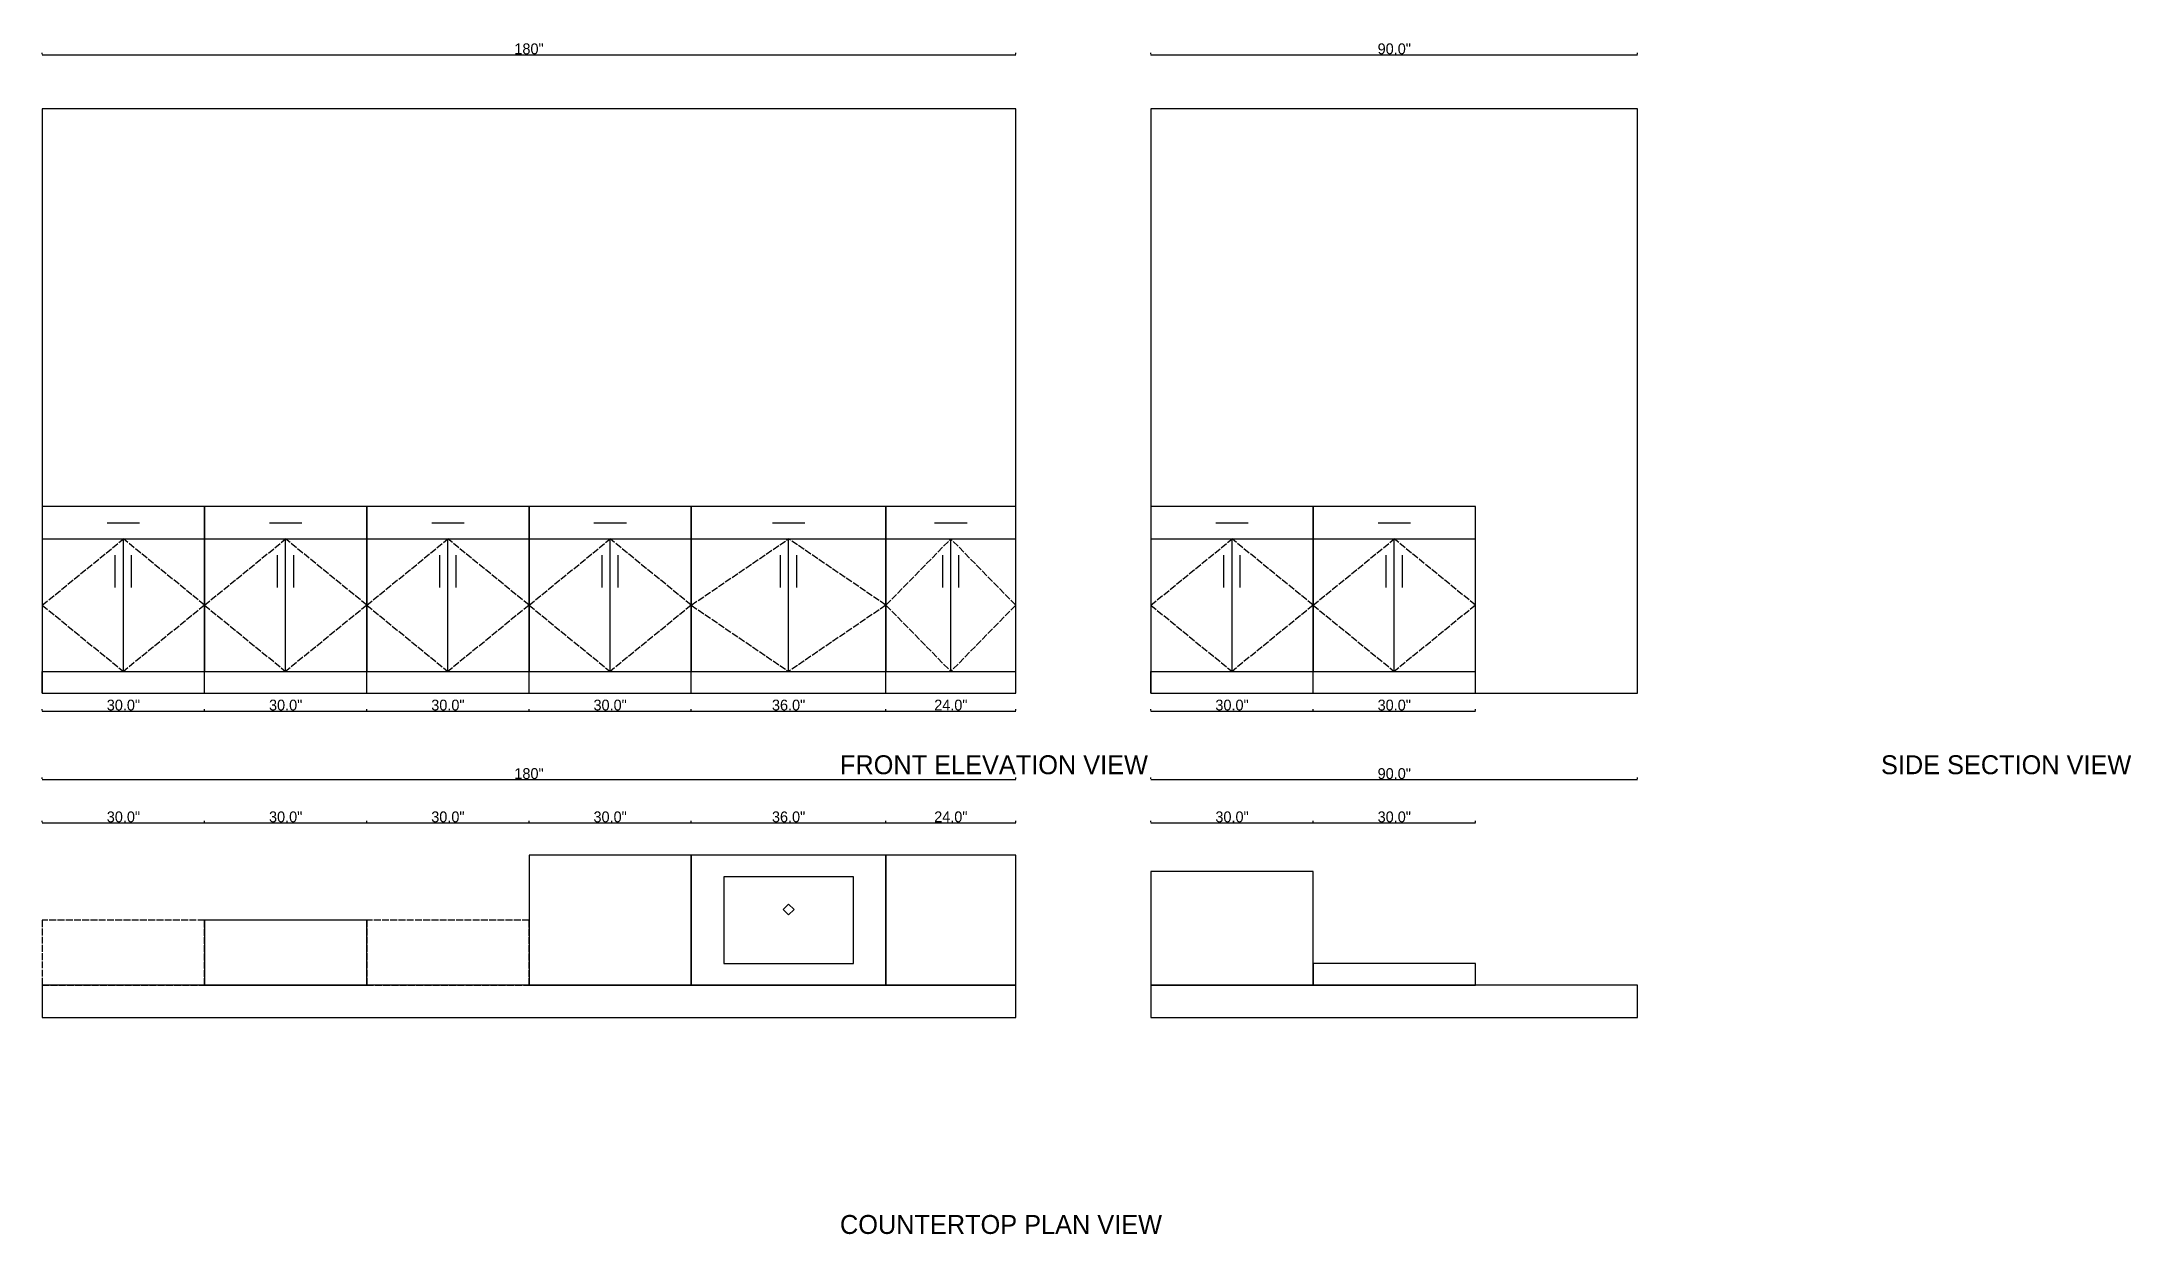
# Model space of a CAD drawing. Header units: metres. Extents: x 0 to 386, y -40 to 180.
import ezdxf

# ---------------------------------------------------------------- set-up
doc = ezdxf.new("R2010")
doc.units = ezdxf.units.M
doc.linetypes.add('DASHED', pattern=[1.524, 1.27, -0.254])
for name, color, linetype in [('APPLIANCES', 7, 'Continuous'), ('CABINETS_BASE', 4, 'Continuous'), ('CABINETS_UPPER', 2, 'Continuous'), ('DIMENSIONS', 8, 'Continuous'), ('HANDLES', 7, 'Continuous'), ('SWING', 8, 'Continuous'), ('TEXT', 7, 'Continuous'), ('WALLS', 7, 'Continuous')]:
    doc.layers.add(name, color=color, linetype=linetype)
doc.styles.add('OpenSansCondensed-Light', font='OpenSansCondensed-Light.ttf')
doc.dimstyles.new('EZDXF', dxfattribs={"dimtxt": 0.25, "dimasz": 0.175, "dimexe": 0.375, "dimexo": 0.125, "dimgap": 0.1, "dimtad": 1, "dimlfac": 100, "dimzin": 12, "dimdsep": 46, "dimtxsty": 'OpenSansCondensed-Light', "dimblk": 'ARCHTICK', "dimcen": 2.5, "dimazin": 3, "dimtfac": 0.5, "dimtmove": 2, "dimatfit": 3})

# ---------------------------------------------------------------- blocks, each defined once
blk = doc.blocks.new('_ARCHTICK')
at = {"color": 0, "linetype": 'BYBLOCK', "const_width": 0.15}
blk.add_lwpolyline([(-0.5, -0.5), (0.5, 0.5)], dxfattribs=at)

msp = doc.modelspace()

# ---------------------------------------------------------------- linework, layer by layer
at = {"layer": 'APPLIANCES', "linetype": 'CONTINUOUS'}
for p, q in [((150, 26), (126, 26)), ((126, 26), (126, 10)), ((150, 10), (150, 26)), ((137, 20), (138, 21)), ((138, 19), (137, 20)), ((138, 21), (139, 20)), ((139, 20), (138, 19)), ((126, 10), (150, 10))]:
    msp.add_line(p, q, dxfattribs=at)
at = {"layer": 'CABINETS_BASE', "linetype": 'CONTINUOUS'}
for p, q in [((30, 94.5), (0, 94.5)), ((0, 94.5), (0, 64)), ((30, 64), (30, 94.5)), ((60, 94.5), (30, 94.5)), ((30, 94.5), (30, 64)), ((60, 64), (60, 94.5)), ((90, 94.5), (60, 94.5)), ((60, 94.5), (60, 64)), ((90, 64), (90, 94.5)), ((120, 94.5), (90, 94.5)), ((90, 94.5), (90, 64)), ((120, 64), (120, 94.5)), ((156, 94.5), (120, 94.5)), ((120, 94.5), (120, 64)), ((156, 64), (156, 94.5)), ((180, 94.5), (156, 94.5)), ((156, 94.5), (156, 64)), ((180, 64), (180, 94.5)), ((235, 94.5), (205, 94.5)), ((205, 94.5), (205, 64)), ((235, 64), (235, 94.5)), ((265, 94.5), (235, 94.5)), ((235, 94.5), (235, 64)), ((265, 64), (265, 94.5)), ((0, 88.5), (30, 88.5)), ((15, 64), (15, 88.5)), ((30, 88.5), (60, 88.5)), ((45, 64), (45, 88.5)), ((60, 88.5), (90, 88.5)), ((75, 64), (75, 88.5)), ((90, 88.5), (120, 88.5)), ((105, 64), (105, 88.5)), ((120, 88.5), (156, 88.5)), ((138, 64), (138, 88.5)), ((156, 88.5), (180, 88.5)), ((168, 64), (168, 88.5)), ((205, 88.5), (235, 88.5)), ((220, 64), (220, 88.5)), ((235, 88.5), (265, 88.5)), ((250, 64), (250, 88.5)), ((0, 60), (0, 64)), ((0, 64), (30, 64)), ((30, 60), (30, 64)), ((30, 60), (30, 64)), ((30, 64), (60, 64)), ((60, 60), (60, 64)), ((60, 60), (60, 64)), ((60, 64), (90, 64)), ((90, 60), (90, 64)), ((90, 60), (90, 64)), ((90, 64), (120, 64)), ((120, 60), (120, 64)), ((120, 60), (120, 64)), ((120, 64), (156, 64)), ((156, 60), (156, 64)), ((156, 60), (156, 64)), ((156, 64), (180, 64)), ((180, 60), (180, 64)), ((205, 60), (205, 64)), ((205, 64), (235, 64)), ((235, 60), (235, 64)), ((235, 60), (235, 64)), ((235, 64), (265, 64)), ((265, 60), (265, 64)), ((120, 30), (90, 30)), ((90, 30), (90, 6)), ((120, 6), (120, 30)), ((156, 30), (120, 30)), ((120, 30), (120, 6)), ((156, 6), (156, 30)), ((180, 30), (156, 30)), ((156, 30), (156, 6)), ((180, 6), (180, 30)), ((235, 27), (205, 27)), ((205, 27), (205, 6)), ((235, 6), (235, 27)), ((60, 18), (30, 18)), ((30, 18), (30, 6)), ((60, 6), (60, 18)), ((265, 10), (235, 10)), ((235, 10), (235, 6)), ((265, 6), (265, 10)), ((30, 6), (60, 6)), ((90, 6), (120, 6)), ((120, 6), (156, 6)), ((156, 6), (180, 6)), ((205, 6), (235, 6)), ((235, 6), (265, 6))]:
    msp.add_line(p, q, dxfattribs=at)
at = {"layer": 'CABINETS_UPPER', "linetype": 'DASHED'}
for p, q in [((30, 18), (0, 18)), ((0, 18), (0, 6)), ((30, 6), (30, 18)), ((90, 18), (60, 18)), ((60, 18), (60, 6)), ((90, 6), (90, 18)), ((0, 6), (30, 6)), ((60, 6), (90, 6))]:
    msp.add_line(p, q, dxfattribs=at)
at = {"layer": 'HANDLES', "linetype": 'CONTINUOUS'}
for p, q in [((12, 91.5), (18, 91.5)), ((42, 91.5), (48, 91.5)), ((72, 91.5), (78, 91.5)), ((102, 91.5), (108, 91.5)), ((135, 91.5), (141, 91.5)), ((165, 91.5), (171, 91.5)), ((217, 91.5), (223, 91.5)), ((247, 91.5), (253, 91.5)), ((13.5, 79.5), (13.5, 85.5)), ((16.5, 79.5), (16.5, 85.5)), ((43.5, 79.5), (43.5, 85.5)), ((46.5, 79.5), (46.5, 85.5)), ((73.5, 79.5), (73.5, 85.5)), ((76.5, 79.5), (76.5, 85.5)), ((103.5, 79.5), (103.5, 85.5)), ((106.5, 79.5), (106.5, 85.5)), ((136.5, 79.5), (136.5, 85.5)), ((139.5, 79.5), (139.5, 85.5)), ((166.5, 79.5), (166.5, 85.5)), ((169.5, 79.5), (169.5, 85.5)), ((218.5, 79.5), (218.5, 85.5)), ((221.5, 79.5), (221.5, 85.5)), ((248.5, 79.5), (248.5, 85.5)), ((251.5, 79.5), (251.5, 85.5))]:
    msp.add_line(p, q, dxfattribs=at)
at = {"layer": 'SWING', "linetype": 'DASHED'}
for p, q in [((0, 76.25), (15, 88.5)), ((30, 76.25), (15, 88.5)), ((30, 76.25), (45, 88.5)), ((60, 76.25), (45, 88.5)), ((60, 76.25), (75, 88.5)), ((90, 76.25), (75, 88.5)), ((90, 76.25), (105, 88.5)), ((120, 76.25), (105, 88.5)), ((120, 76.25), (138, 88.5)), ((156, 76.25), (138, 88.5)), ((156, 76.25), (168, 88.5)), ((180, 76.25), (168, 88.5)), ((205, 76.25), (220, 88.5)), ((235, 76.25), (220, 88.5)), ((235, 76.25), (250, 88.5)), ((265, 76.25), (250, 88.5)), ((0, 76.25), (15, 64)), ((30, 76.25), (15, 64)), ((30, 76.25), (45, 64)), ((60, 76.25), (45, 64)), ((60, 76.25), (75, 64)), ((90, 76.25), (75, 64)), ((90, 76.25), (105, 64)), ((120, 76.25), (105, 64)), ((120, 76.25), (138, 64)), ((156, 76.25), (138, 64)), ((156, 76.25), (168, 64)), ((180, 76.25), (168, 64)), ((205, 76.25), (220, 64)), ((235, 76.25), (220, 64)), ((235, 76.25), (250, 64)), ((265, 76.25), (250, 64))]:
    msp.add_line(p, q, dxfattribs=at)
at = {"layer": 'WALLS', "linetype": 'CONTINUOUS'}
for p, q in [((180, 168), (0, 168)), ((0, 168), (0, 60)), ((180, 60), (180, 168)), ((295, 168), (205, 168)), ((205, 168), (205, 60)), ((295, 60), (295, 168)), ((0, 60), (180, 60)), ((205, 60), (295, 60)), ((180, 6), (0, 6)), ((0, 6), (0, 0)), ((180, 0), (180, 6)), ((295, 6), (205, 6)), ((205, 6), (205, 0)), ((295, 0), (295, 6)), ((0, 0), (180, 0)), ((205, 0), (295, 0))]:
    msp.add_line(p, q, dxfattribs=at)

# ---------------------------------------------------------------- texts
at = {"layer": 'TEXT'}
for s, p in [('FRONT ELEVATION VIEW', (147.5, 45)), ('SIDE SECTION VIEW', (340, 45)), ('COUNTERTOP PLAN VIEW', (147.5, -40))]:
    msp.add_text(s, height=3.5, dxfattribs=at).set_placement(p)

# ---------------------------------------------------------------- dimensions: what is measured, and where the dimension line sits
at = {"layer": 'DIMENSIONS'}
for base, p1, p2, text in [((0, 178), (0, 178), (180, 178), '180"'), ((205, 178), (205, 178), (295, 178), '90.0"'), ((0, 56.66667), (0, 56.66667), (30, 56.66667), '30.0"'), ((30, 56.66667), (30, 56.66667), (60, 56.66667), '30.0"'), ((60, 56.66667), (60, 56.66667), (90, 56.66667), '30.0"'), ((90, 56.66667), (90, 56.66667), (120, 56.66667), '30.0"'), ((120, 56.66667), (120, 56.66667), (156, 56.66667), '36.0"'), ((156, 56.66667), (156, 56.66667), (180, 56.66667), '24.0"'), ((205, 56.66667), (205, 56.66667), (235, 56.66667), '30.0"'), ((235, 56.66667), (235, 56.66667), (265, 56.66667), '30.0"'), ((0, 44), (0, 44), (180, 44), '180"'), ((205, 44), (205, 44), (295, 44), '90.0"'), ((0, 36), (0, 36), (30, 36), '30.0"'), ((30, 36), (30, 36), (60, 36), '30.0"'), ((60, 36), (60, 36), (90, 36), '30.0"'), ((90, 36), (90, 36), (120, 36), '30.0"'), ((120, 36), (120, 36), (156, 36), '36.0"'), ((156, 36), (156, 36), (180, 36), '24.0"'), ((205, 36), (205, 36), (235, 36), '30.0"'), ((235, 36), (235, 36), (265, 36), '30.0"')]:
    msp.add_linear_dim(base=base, p1=p1, p2=p2, text=text, dimstyle='EZDXF', override={"dimtxt": 2, "dimtxsty": 'Standard'}, dxfattribs=at).render()

doc.saveas('drawing.dxf')
